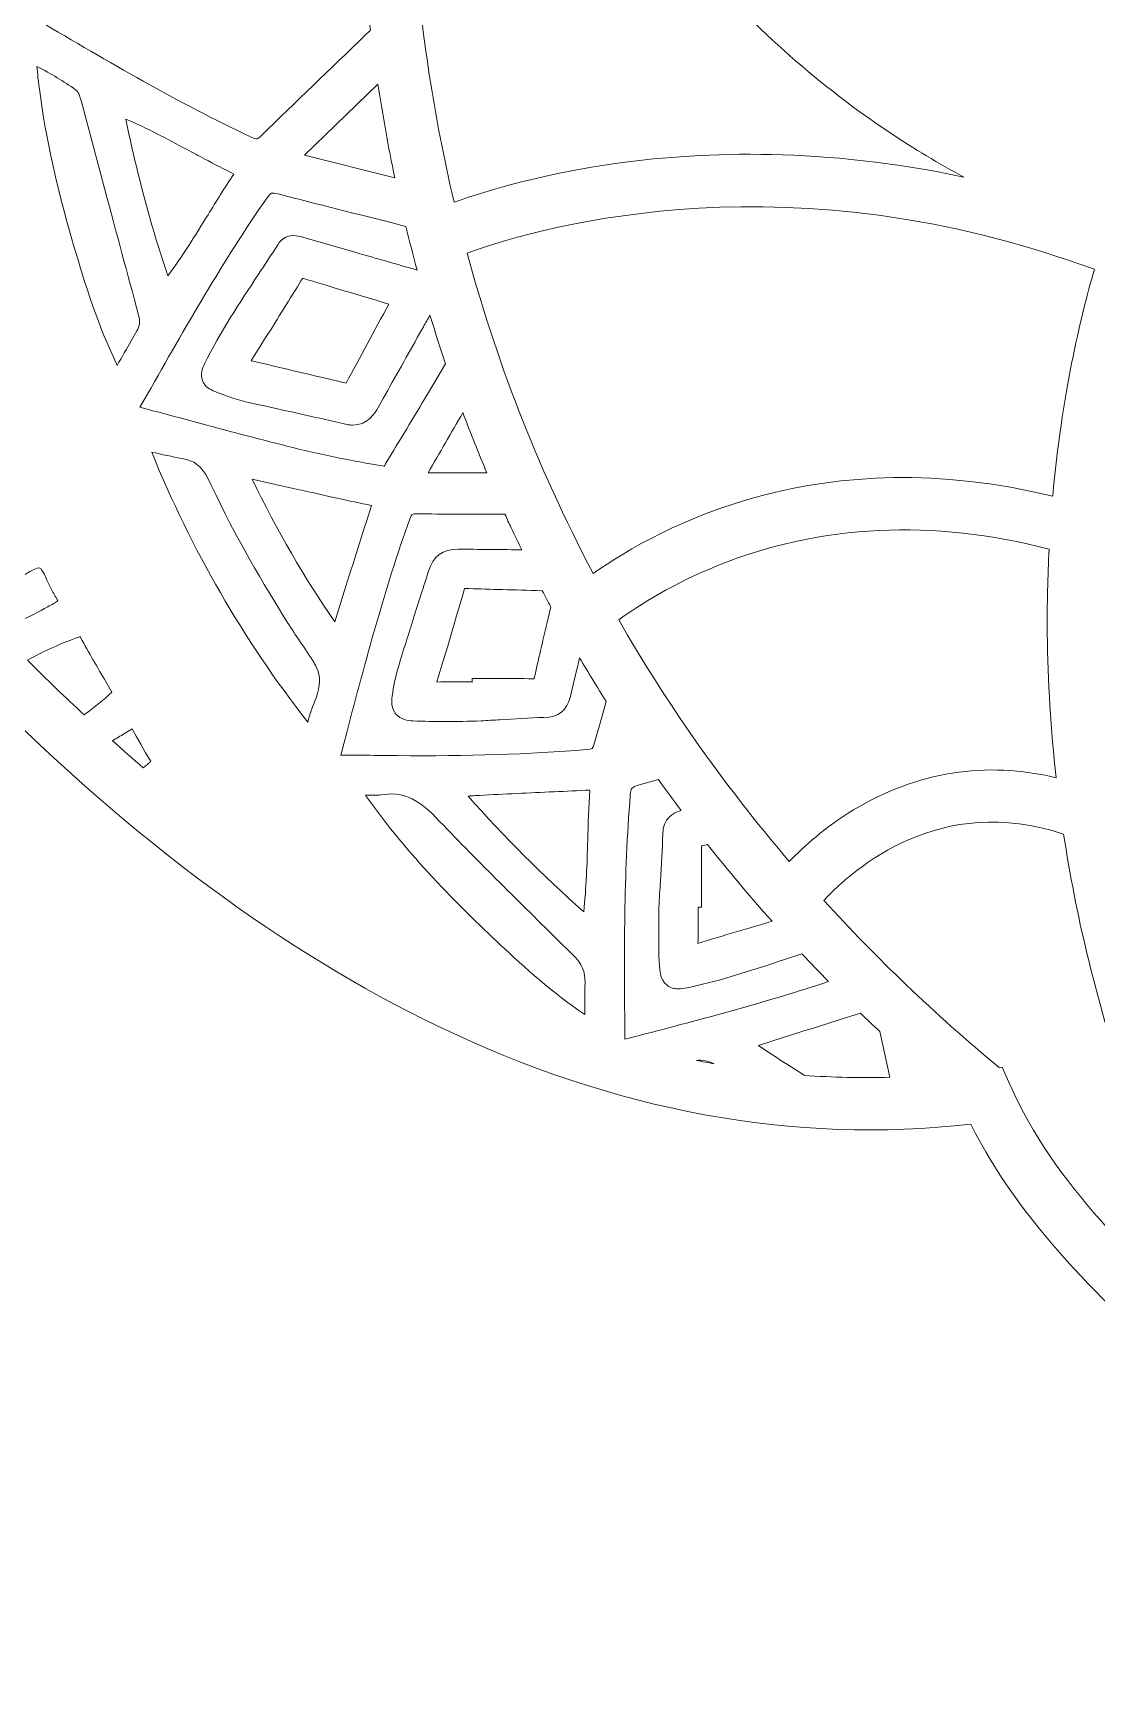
# Model space of a CAD drawing. Extents: x 126 to 8914, y -5970 to -48.
# Drawn here: x 1079 to 1402, y -5970 to -5467 of the extents above; entities that cross this region are included whole.
import ezdxf

# ---------------------------------------------------------------- set-up
doc = ezdxf.new("R2010")
doc.units = 0
doc.header["$MEASUREMENT"] = 0
doc.layers.add('Layer 1', color=7, linetype='Continuous')

# ---------------------------------------------------------------- blocks, each defined once
blk = doc.blocks.new('block 5')
at = {"layer": 'Layer 1', "lineweight": 0}
for points, knots in [([(2818.21, -4035.29), (2764.98, -4085.04), (2703.32, -4112.86), (2639.92, -4115.7), (2556.38, -4119.43), (2474.39, -4091.01), (2412.29, -4065.84), (2390.15, -4056.87), (2367.8, -4047.16), (2346.17, -4037.79), (2337.96, -4034.23), (2329.71, -4030.65), (2321.4, -4027.09), (2370.2, -4027.99), (2425.96, -4026.76), (2512.78, -3944.21), (2568.47, -3891.26), (2641.86, -3817.66), (2625.5, -3731.42), (2622.21, -3714.04), (2610.78, -3672.65), (2559.78, -3632.09), (2565.05, -3641.92), (2601.55, -3712.43), (2569.23, -3767.25), (2553.89, -3793.27), (2526.47, -3811.29), (2469.72, -3823.54), (2455.32, -3826.64), (2439.55, -3829), (2422.5, -3830.6), (2491.63, -3754.35), (2533.44, -3654.19), (2546.8, -3532.56), (2561.6, -3397.97), (2537.78, -3271.79), (2515.19, -3189.65), (2510.53, -3172.76), (2505.39, -3155.8), (2499.9, -3139.21), (2495.8, -3126.87), (2490.71, -3117.41), (2484.71, -3110.84), (2484.71, -3110.84), (2488.77, -3108.46), (2488.77, -3108.46), (2487.91, -3106.99), (2467.22, -3072.31), (2420.27, -3069.9), (2389.9, -3068.35), (2355.8, -3080.81), (2318.9, -3106.96), (2293.41, -3125.04), (2266.47, -3149.76), (2238.33, -3180.89), (2186.61, -3211.53), (2146.15, -3238.95), (2111.02, -3267.11), (2058.71, -3309.06), (2001.06, -3349.19), (1934.05, -3358.54), (1877.14, -3366.49), (1825.98, -3348.74), (1771.81, -3329.95), (1743.84, -3320.25), (1714.92, -3310.21), (1685.21, -3304.09), (1598.29, -3286.15), (1534.59, -3301.57), (1500, -3348.62), (1465.41, -3301.57), (1401.71, -3286.17), (1314.79, -3304.09), (1285.08, -3310.21), (1256.16, -3320.25), (1228.19, -3329.95), (1174.02, -3348.74), (1122.86, -3366.49), (1065.95, -3358.54), (998.94, -3349.19), (941.29, -3309.06), (888.98, -3267.11), (853.85, -3238.95), (813.4, -3211.53), (761.67, -3180.89), (733.53, -3149.76), (706.59, -3125.04), (681.1, -3106.96), (644.2, -3080.81), (610.1, -3068.34), (579.73, -3069.9), (532.78, -3072.31), (512.09, -3106.99), (511.23, -3108.46), (511.23, -3108.46), (515.29, -3110.84), (515.29, -3110.84), (509.29, -3117.41), (504.2, -3126.87), (500.12, -3139.21), (494.6, -3155.81), (489.45, -3172.78), (484.81, -3189.65), (462.22, -3271.79), (438.4, -3397.97), (453.2, -3532.56), (466.56, -3654.19), (508.37, -3754.35), (577.5, -3830.6), (560.45, -3829), (544.68, -3826.64), (530.28, -3823.54), (473.53, -3811.29), (446.11, -3793.27), (430.77, -3767.25), (398.45, -3712.43), (434.95, -3641.92), (440.22, -3632.09), (389.22, -3672.65), (377.79, -3714.04), (374.5, -3731.42), (358.14, -3817.66), (431.53, -3891.26), (487.22, -3944.21), (574.04, -4026.76), (629.8, -4027.99), (678.6, -4027.09), (670.29, -4030.65), (662.04, -4034.23), (653.83, -4037.79), (632.2, -4047.16), (609.85, -4056.87), (587.71, -4065.84), (525.61, -4091.01), (443.59, -4119.44), (360.08, -4115.7), (296.68, -4112.86), (235.02, -4085.04), (181.79, -4035.29), (181.79, -4035.29), (125.56, -3982.7), (125.56, -3982.7), (125.56, -3982.7), (169.91, -4045.63), (169.91, -4045.63), (219.46, -4115.9), (304.09, -4175.64), (385.53, -4197.81), (420.7, -4207.39), (457.65, -4212.84), (496.23, -4214.15), (485.34, -4225.21), (469.98, -4241.91), (452.74, -4264.03), (422.4, -4302.95), (380.42, -4366.57), (352.73, -4448.62), (321.59, -4540.91), (314.53, -4637.18), (331.76, -4734.74), (353.22, -4856.34), (412.66, -4980.18), (508.45, -5102.83), (508.45, -5102.83), (517.04, -5113.81), (517.04, -5113.81), (517.04, -5113.81), (522.08, -5100.8), (522.08, -5100.8), (522.28, -5100.26), (543.72, -5046.12), (606.97, -4986), (618.24, -4975.3), (631.32, -4963.97), (646.37, -4952.46), (644.61, -4982.41), (643.28, -5045.33), (654.68, -5125.3), (663.93, -5190.25), (679.74, -5252.83), (701.65, -5311.3), (729.05, -5384.39), (766.12, -5451.24), (811.85, -5510), (813.74, -5512.77), (839.32, -5550.81), (859.18, -5606.87), (878.01, -5659.98), (895.42, -5740.7), (871.56, -5823.61), (871.56, -5823.61), (865.31, -5845.39), (865.31, -5845.39), (865.31, -5845.39), (883.77, -5832.24), (883.77, -5832.24), (885.33, -5831.13), (922.61, -5804.27), (953.85, -5755.29), (978.49, -5716.64), (1002.96, -5657.53), (992.58, -5583.6), (993.17, -5584.35), (993.72, -5585.04), (994.23, -5585.72), (1015.9, -5614.87), (1039.45, -5642.28), (1064.19, -5667.18), (1108.9, -5712.2), (1155.06, -5746.33), (1201.41, -5768.67), (1255.37, -5794.66), (1309.82, -5804.7), (1363.33, -5798.49), (1378.55, -5829.06), (1404.02, -5852.77), (1428.69, -5875.76), (1454.89, -5900.15), (1479.63, -5923.18), (1492.73, -5953.46), (1492.73, -5953.46), (1500, -5970.23), (1500, -5970.23), (1500, -5970.23), (1507.27, -5953.46), (1507.27, -5953.46), (1520.37, -5923.18), (1545.11, -5900.15), (1571.31, -5875.76), (1595.98, -5852.77), (1621.45, -5829.06), (1636.67, -5798.49), (1690.18, -5804.7), (1744.63, -5794.66), (1798.59, -5768.67), (1844.94, -5746.33), (1891.12, -5712.2), (1935.81, -5667.18), (1960.55, -5642.28), (1984.1, -5614.88), (2005.77, -5585.74), (2006.28, -5585.06), (2006.83, -5584.35), (2007.42, -5583.6), (1997.04, -5657.53), (2021.51, -5716.64), (2046.15, -5755.29), (2077.39, -5804.27), (2114.67, -5831.13), (2116.23, -5832.24), (2116.23, -5832.24), (2134.69, -5845.39), (2134.69, -5845.39), (2134.69, -5845.39), (2128.44, -5823.61), (2128.44, -5823.61), (2104.58, -5740.7), (2121.99, -5659.98), (2140.82, -5606.87), (2160.7, -5550.77), (2186.28, -5512.73), (2188.15, -5510), (2233.88, -5451.24), (2270.95, -5384.39), (2298.34, -5311.3), (2320.26, -5252.83), (2336.07, -5190.25), (2345.32, -5125.3), (2356.72, -5045.33), (2355.39, -4982.41), (2353.63, -4952.46), (2368.68, -4963.97), (2381.76, -4975.3), (2393.03, -4986), (2456.28, -5046.12), (2477.72, -5100.26), (2477.92, -5100.8), (2477.92, -5100.8), (2482.94, -5113.84), (2482.94, -5113.84), (2482.94, -5113.84), (2491.55, -5102.83), (2491.55, -5102.83), (2587.34, -4980.18), (2646.78, -4856.34), (2668.24, -4734.74), (2685.47, -4637.18), (2678.41, -4540.91), (2647.27, -4448.62), (2619.58, -4366.57), (2577.6, -4302.95), (2547.26, -4264.03), (2530.02, -4241.91), (2514.66, -4225.21), (2503.77, -4214.15), (2542.35, -4212.84), (2579.3, -4207.39), (2614.47, -4197.81), (2695.91, -4175.64), (2780.54, -4115.9), (2830.09, -4045.63), (2830.09, -4045.63), (2874.44, -3982.7), (2874.44, -3982.7), (2874.44, -3982.7), (2818.21, -4035.29), (2818.21, -4035.29)], [0, 0, 0, 0, 1, 1, 1, 2, 2, 2, 3, 3, 3, 4, 4, 4, 5, 5, 5, 6, 6, 6, 7, 7, 7, 8, 8, 8, 9, 9, 9, 10, 10, 10, 11, 11, 11, 12, 12, 12, 13, 13, 13, 14, 14, 14, 15, 15, 15, 16, 16, 16, 17, 17, 17, 18, 18, 18, 19, 19, 19, 20, 20, 20, 21, 21, 21, 22, 22, 22, 23, 23, 23, 24, 24, 24, 25, 25, 25, 26, 26, 26, 27, 27, 27, 28, 28, 28, 29, 29, 29, 30, 30, 30, 31, 31, 31, 32, 32, 32, 33, 33, 33, 34, 34, 34, 35, 35, 35, 36, 36, 36, 37, 37, 37, 38, 38, 38, 39, 39, 39, 40, 40, 40, 41, 41, 41, 42, 42, 42, 43, 43, 43, 44, 44, 44, 45, 45, 45, 46, 46, 46, 47, 47, 47, 48, 48, 48, 49, 49, 49, 50, 50, 50, 51, 51, 51, 52, 52, 52, 53, 53, 53, 54, 54, 54, 55, 55, 55, 56, 56, 56, 57, 57, 57, 58, 58, 58, 59, 59, 59, 60, 60, 60, 61, 61, 61, 62, 62, 62, 63, 63, 63, 64, 64, 64, 65, 65, 65, 66, 66, 66, 67, 67, 67, 68, 68, 68, 69, 69, 69, 70, 70, 70, 71, 71, 71, 72, 72, 72, 73, 73, 73, 74, 74, 74, 75, 75, 75, 76, 76, 76, 77, 77, 77, 78, 78, 78, 79, 79, 79, 80, 80, 80, 81, 81, 81, 82, 82, 82, 83, 83, 83, 84, 84, 84, 85, 85, 85, 86, 86, 86, 87, 87, 87, 88, 88, 88, 89, 89, 89, 90, 90, 90, 91, 91, 91, 92, 92, 92, 93, 93, 93, 94, 94, 94, 95, 95, 95, 96, 96, 96, 97, 97, 97, 98, 98, 98, 99, 99, 99, 100, 100, 100, 101, 101, 101, 102, 102, 102, 102]), ([(1080.63, -5463.66), (1080.63, -5463.66), (1079.72, -5463.12), (1079.72, -5463.12), (1079.72, -5463.12), (1083.63, -5459.17), (1083.63, -5459.17), (1099.51, -5443.15), (1115.91, -5426.57), (1133.39, -5411.77), (1134.87, -5410.52), (1135.08, -5410.57), (1136.52, -5411.38), (1149.47, -5418.69), (1162.34, -5425.83), (1176.6, -5433.73), (1176.6, -5433.73), (1178.34, -5434.69), (1178.34, -5434.69), (1178.53, -5437.81), (1178.74, -5440.96), (1178.99, -5444.13), (1179.58, -5451.65), (1180.32, -5459.1), (1181.21, -5466.53), (1181.21, -5466.53), (1179.53, -5468.14), (1179.53, -5468.14), (1168.94, -5478.32), (1158.57, -5488.29), (1148.15, -5498.44), (1146.87, -5499.71), (1146.67, -5499.74), (1144.99, -5498.95), (1122.84, -5488.55), (1101.38, -5475.9), (1080.63, -5463.66)], [0, 0, 0, 0, 1, 1, 1, 2, 2, 2, 3, 3, 3, 4, 4, 4, 5, 5, 5, 6, 6, 6, 7, 7, 7, 8, 8, 8, 9, 9, 9, 10, 10, 10, 11, 11, 11, 12, 12, 12, 12]), ([(1280.95, -5446.68), (1298.31, -5466.46), (1317.67, -5483.54), (1338.92, -5497.71), (1346.15, -5502.54), (1353.61, -5506.97), (1361.27, -5511.12), (1318.91, -5502.07), (1282.64, -5503.28), (1256.98, -5506.8), (1234.58, -5509.85), (1217.35, -5514.9), (1206.58, -5518.7), (1200.28, -5492.03), (1196.69, -5466.86), (1194.87, -5444.1), (1208.35, -5439.85), (1242.1, -5432.34), (1280.95, -5446.68)], [0, 0, 0, 0, 1, 1, 1, 2, 2, 2, 3, 3, 3, 4, 4, 4, 5, 5, 5, 6, 6, 6, 6]), ([(1110.35, -5557.8), (1110.35, -5557.8), (1108.64, -5560.75), (1108.64, -5560.75), (1107.23, -5563.2), (1105.78, -5565.72), (1104.37, -5568.25), (1098.59, -5556.23), (1094.6, -5543.62), (1091.15, -5531.73), (1085.48, -5512.17), (1082.03, -5495.99), (1080.32, -5480.81), (1080.21, -5479.68), (1080.09, -5478.61), (1080.02, -5477.5), (1084.35, -5479.78), (1088.14, -5481.98), (1091.74, -5484.61), (1092.54, -5485.21), (1092.97, -5486.3), (1093.4, -5487.87), (1093.4, -5487.87), (1100.73, -5515.27), (1100.73, -5515.27), (1104.1, -5527.85), (1107.47, -5540.45), (1110.86, -5553.04), (1111.35, -5554.86), (1111.19, -5556.31), (1110.35, -5557.8)], [0, 0, 0, 0, 1, 1, 1, 2, 2, 2, 3, 3, 3, 4, 4, 4, 5, 5, 5, 6, 6, 6, 7, 7, 7, 8, 8, 8, 9, 9, 9, 10, 10, 10, 10]), ([(1183.47, -5482.88), (1184.93, -5492.44), (1186.62, -5501.94), (1188.58, -5511.31), (1188.58, -5511.31), (1161.15, -5504.46), (1161.15, -5504.46), (1161.15, -5504.46), (1183.47, -5482.88), (1183.47, -5482.88)], [0, 0, 0, 0, 1, 1, 1, 2, 2, 2, 3, 3, 3, 3]), ([(1109.64, -5505.63), (1108.69, -5501.61), (1107.8, -5497.57), (1106.97, -5493.47), (1113.52, -5496.29), (1119.55, -5499.52), (1125.41, -5502.67), (1127.26, -5503.66), (1129.1, -5504.65), (1130.95, -5505.63), (1133.8, -5507.13), (1136.74, -5508.67), (1139.73, -5510.17), (1137.01, -5514.25), (1134.41, -5518.45), (1131.91, -5522.53), (1128.08, -5528.74), (1124.16, -5535.15), (1119.72, -5541.07), (1115.81, -5529.4), (1112.47, -5517.67), (1109.64, -5505.63)], [0, 0, 0, 0, 1, 1, 1, 2, 2, 2, 3, 3, 3, 4, 4, 4, 5, 5, 5, 6, 6, 6, 7, 7, 7, 7]), ([(1210.51, -5534.17), (1235.99, -5525.05), (1309.47, -5505.33), (1400.83, -5539.08), (1396.51, -5553.91), (1390.95, -5577.56), (1388.21, -5607.98), (1318.34, -5590.76), (1269.49, -5616.74), (1248.78, -5631.44), (1231.24, -5598.23), (1218.96, -5565.34), (1210.51, -5534.17)], [0, 0, 0, 0, 1, 1, 1, 2, 2, 2, 3, 3, 3, 4, 4, 4, 4]), ([(1155.8, -5592.72), (1146.68, -5590.43), (1137.45, -5587.94), (1128.51, -5585.55), (1122.76, -5584.02), (1117.02, -5582.46), (1111.27, -5580.96), (1111.27, -5580.96), (1113.57, -5576.94), (1113.57, -5576.94), (1124.85, -5557.03), (1136.55, -5536.45), (1149.85, -5517.37), (1150.94, -5515.81), (1151.23, -5515.71), (1153.17, -5516.22), (1164.95, -5519.24), (1177.11, -5522.33), (1190.32, -5525.65), (1190.32, -5525.65), (1191.94, -5526.06), (1191.94, -5526.06), (1193.02, -5530.5), (1194.16, -5534.93), (1195.34, -5539.31), (1189.18, -5537.54), (1183.03, -5535.78), (1176.85, -5534.01), (1171.22, -5532.39), (1165.57, -5530.78), (1159.92, -5529.15), (1156.24, -5528.09), (1154.19, -5529.91), (1153.09, -5531.62), (1151.16, -5534.63), (1149.2, -5537.62), (1147.22, -5540.6), (1141.51, -5549.25), (1135.6, -5558.2), (1130.87, -5567.79), (1130.2, -5569.15), (1129.52, -5570.96), (1130.24, -5572.86), (1130.95, -5574.76), (1132.69, -5575.66), (1133.94, -5576.16), (1137.58, -5577.67), (1141.28, -5578.82), (1145.23, -5579.71), (1152.1, -5581.23), (1158.98, -5582.77), (1165.85, -5584.3), (1165.85, -5584.3), (1174.51, -5586.25), (1174.51, -5586.25), (1174.51, -5586.25), (1174.92, -5586.31), (1174.92, -5586.31), (1175.21, -5586.34), (1175.51, -5586.36), (1175.78, -5586.36), (1180.54, -5586.36), (1182.68, -5582.53), (1183.52, -5581.04), (1183.52, -5581.04), (1185.05, -5578.3), (1185.05, -5578.3), (1188.74, -5571.73), (1192.43, -5565.16), (1196.1, -5558.58), (1196.5, -5557.88), (1196.88, -5557.2), (1197.27, -5556.5), (1197.94, -5555.35), (1198.6, -5554.18), (1199.25, -5552.96), (1200.76, -5557.94), (1202.32, -5562.9), (1203.99, -5567.82), (1203.99, -5567.82), (1198.49, -5576.96), (1198.49, -5576.96), (1194.3, -5583.97), (1190.09, -5590.96), (1185.88, -5597.96), (1185.72, -5598.23), (1185.56, -5598.52), (1185.4, -5598.82), (1185.4, -5598.83), (1185.4, -5598.83), (1185.39, -5598.85), (1175.48, -5597.25), (1165.52, -5595.18), (1155.8, -5592.72)], [0, 0, 0, 0, 1, 1, 1, 2, 2, 2, 3, 3, 3, 4, 4, 4, 5, 5, 5, 6, 6, 6, 7, 7, 7, 8, 8, 8, 9, 9, 9, 10, 10, 10, 11, 11, 11, 12, 12, 12, 13, 13, 13, 14, 14, 14, 15, 15, 15, 16, 16, 16, 17, 17, 17, 18, 18, 18, 19, 19, 19, 20, 20, 20, 21, 21, 21, 22, 22, 22, 23, 23, 23, 24, 24, 24, 25, 25, 25, 26, 26, 26, 27, 27, 27, 28, 28, 28, 29, 29, 29, 30, 30, 30, 31, 31, 31, 31]), ([(1186.79, -5549.65), (1182.33, -5557.82), (1177.93, -5566), (1173.81, -5573.68), (1173.81, -5573.68), (1167.01, -5572.05), (1167.01, -5572.05), (1159.63, -5570.29), (1152.32, -5568.55), (1145, -5566.82), (1148.83, -5560.78), (1152.65, -5554.67), (1156.34, -5548.73), (1157.79, -5546.39), (1159.24, -5544.05), (1160.64, -5541.77), (1168.64, -5544.24), (1177.22, -5546.82), (1186.79, -5549.65)], [0, 0, 0, 0, 1, 1, 1, 2, 2, 2, 3, 3, 3, 4, 4, 4, 5, 5, 5, 6, 6, 6, 6]), ([(1209.24, -5582.59), (1211.54, -5588.72), (1213.96, -5594.8), (1216.49, -5600.83), (1216.49, -5600.83), (1198.67, -5600.83), (1198.67, -5600.83), (1202.15, -5594.8), (1205.68, -5588.73), (1209.24, -5582.59)], [0, 0, 0, 0, 1, 1, 1, 2, 2, 2, 3, 3, 3, 3]), ([(1114.83, -5594.56), (1118.03, -5595.3), (1121.02, -5595.94), (1123.97, -5596.55), (1123.97, -5596.55), (1125.42, -5596.85), (1125.42, -5596.85), (1128.53, -5597.52), (1130.69, -5599.73), (1132.89, -5604.55), (1140.13, -5620.25), (1149.03, -5635.03), (1155.96, -5646.16), (1157.22, -5648.19), (1158.57, -5650.18), (1159.87, -5652.1), (1161.29, -5654.2), (1162.77, -5656.37), (1164.08, -5658.53), (1164.33, -5658.94), (1164.55, -5659.35), (1164.74, -5659.78), (1166.11, -5662.67), (1166.07, -5665.7), (1164.68, -5669.15), (1163.7, -5671.54), (1162.92, -5673.98), (1162.15, -5676.52), (1142.49, -5651.24), (1126.94, -5624.32), (1114.83, -5594.56)], [0, 0, 0, 0, 1, 1, 1, 2, 2, 2, 3, 3, 3, 4, 4, 4, 5, 5, 5, 6, 6, 6, 7, 7, 7, 8, 8, 8, 9, 9, 9, 10, 10, 10, 10]), ([(1145.29, -5602.77), (1145.29, -5602.77), (1153.69, -5604.66), (1153.69, -5604.66), (1156.15, -5605.2), (1158.6, -5605.75), (1161.06, -5606.3), (1167.75, -5607.81), (1174.67, -5609.37), (1181.51, -5610.77), (1181.51, -5610.77), (1181.52, -5610.77), (1181.52, -5610.77), (1178.71, -5619.47), (1175.97, -5628.18), (1173.23, -5636.9), (1173.23, -5636.9), (1170.35, -5646.08), (1170.35, -5646.08), (1161.23, -5632.83), (1152.81, -5618.27), (1145.29, -5602.77)], [0, 0, 0, 0, 1, 1, 1, 2, 2, 2, 3, 3, 3, 4, 4, 4, 5, 5, 5, 6, 6, 6, 7, 7, 7, 7]), ([(1250.67, -5677.51), (1250.14, -5679.37), (1249.61, -5681.23), (1249.08, -5683.09), (1248.67, -5684.6), (1248.5, -5684.74), (1246.82, -5684.87), (1229.41, -5686.29), (1210.62, -5686.88), (1189.33, -5686.69), (1187.49, -5686.67), (1185.67, -5686.64), (1183.85, -5686.62), (1179.96, -5686.58), (1176.06, -5686.51), (1172.18, -5686.53), (1172.18, -5686.53), (1173.99, -5679.67), (1173.99, -5679.67), (1179.64, -5658.24), (1185.5, -5636.05), (1193.14, -5614.87), (1193.71, -5613.28), (1193.85, -5613.28), (1195.11, -5613.3), (1203.38, -5613.4), (1211.54, -5613.4), (1220.56, -5613.38), (1220.56, -5613.38), (1221.98, -5613.38), (1221.98, -5613.38), (1222.62, -5614.77), (1223.23, -5616.18), (1223.88, -5617.57), (1224.93, -5619.81), (1226.02, -5622.01), (1227.1, -5624.21), (1227.1, -5624.21), (1226.27, -5624.21), (1226.27, -5624.21), (1220.12, -5624.14), (1213.96, -5624.1), (1207.8, -5623.99), (1203.16, -5623.94), (1200.14, -5626.19), (1198.79, -5630.73), (1198.11, -5633.02), (1197.34, -5635.37), (1196.59, -5637.63), (1195.77, -5640.12), (1194.93, -5642.66), (1194.17, -5645.24), (1193.54, -5647.43), (1192.81, -5649.66), (1192.11, -5651.8), (1190.36, -5657.18), (1188.55, -5662.74), (1187.78, -5668.64), (1187.57, -5670.14), (1187.48, -5672.36), (1188.93, -5674.07), (1190.36, -5675.78), (1192.49, -5676.08), (1194.2, -5676.14), (1197.37, -5676.29), (1200.61, -5676.35), (1203.95, -5676.35), (1207.44, -5676.35), (1211.03, -5676.27), (1214.81, -5676.13), (1216.71, -5676.02), (1218.61, -5675.91), (1220.51, -5675.78), (1224.88, -5675.51), (1229.39, -5675.21), (1233.81, -5675.12), (1238.37, -5675.02), (1240.85, -5673.04), (1241.85, -5668.7), (1242.78, -5664.65), (1243.75, -5660.65), (1244.65, -5657.02), (1247.26, -5661.47), (1249.94, -5665.89), (1252.69, -5670.27), (1252.69, -5670.27), (1250.67, -5677.51), (1250.67, -5677.51)], [0, 0, 0, 0, 1, 1, 1, 2, 2, 2, 3, 3, 3, 4, 4, 4, 5, 5, 5, 6, 6, 6, 7, 7, 7, 8, 8, 8, 9, 9, 9, 10, 10, 10, 11, 11, 11, 12, 12, 12, 13, 13, 13, 14, 14, 14, 15, 15, 15, 16, 16, 16, 17, 17, 17, 18, 18, 18, 19, 19, 19, 20, 20, 20, 21, 21, 21, 22, 22, 22, 23, 23, 23, 24, 24, 24, 25, 25, 25, 26, 26, 26, 27, 27, 27, 28, 28, 28, 29, 29, 29, 29]), ([(1286.81, -5628.91), (1318.05, -5616.42), (1351.77, -5614.82), (1387.09, -5624.05), (1386.68, -5632.17), (1386.45, -5640.67), (1386.55, -5649.57), (1386.68, -5664.19), (1387.59, -5678.82), (1389.22, -5693.41), (1368.01, -5688.24), (1346.91, -5691.55), (1327.77, -5703.18), (1319.15, -5708.42), (1312.58, -5714.34), (1308.27, -5718.79), (1287.65, -5694.66), (1270.58, -5670.03), (1256.51, -5645.48), (1262.92, -5640.83), (1273.18, -5634.35), (1286.81, -5628.91)], [0, 0, 0, 0, 1, 1, 1, 2, 2, 2, 3, 3, 3, 4, 4, 4, 5, 5, 5, 6, 6, 6, 7, 7, 7, 7]), ([(1069.47, -5648.62), (1069.47, -5648.62), (1068.61, -5649.06), (1068.61, -5649.06), (1065.81, -5646.15), (1063.01, -5643.2), (1060.24, -5640.23), (1064.21, -5637.73), (1068.61, -5635.4), (1073.68, -5633.14), (1074.77, -5632.66), (1075.8, -5632.04), (1076.78, -5631.46), (1078.17, -5630.62), (1080.09, -5629.46), (1080.88, -5629.76), (1081.57, -5630.02), (1082.46, -5632.07), (1083.06, -5633.44), (1083.52, -5634.51), (1084.01, -5635.64), (1084.63, -5636.68), (1085.25, -5637.73), (1085.99, -5638.98), (1086.34, -5639.74), (1085.67, -5640.2), (1084.46, -5640.86), (1083.35, -5641.48), (1080.63, -5643), (1077.76, -5644.44), (1074.99, -5645.81), (1073.14, -5646.73), (1071.29, -5647.65), (1069.47, -5648.62)], [0, 0, 0, 0, 1, 1, 1, 2, 2, 2, 3, 3, 3, 4, 4, 4, 5, 5, 5, 6, 6, 6, 7, 7, 7, 8, 8, 8, 9, 9, 9, 10, 10, 10, 11, 11, 11, 11]), ([(1235.91, -5641.54), (1235.91, -5641.54), (1235.11, -5644.93), (1235.11, -5644.93), (1233.43, -5652.05), (1232.08, -5657.86), (1230.9, -5663.18), (1230.9, -5663.24), (1230.88, -5663.29), (1230.86, -5663.34), (1230.77, -5663.35), (1230.66, -5663.35), (1230.5, -5663.35), (1226.84, -5663.29), (1223.2, -5663.31), (1219.55, -5663.32), (1219.55, -5663.32), (1212.09, -5663.32), (1212.09, -5663.32), (1212.09, -5663.32), (1212.09, -5664.34), (1212.09, -5664.34), (1211.71, -5664.34), (1211.33, -5664.32), (1210.95, -5664.32), (1207.8, -5664.32), (1204.54, -5664.29), (1201.31, -5664.35), (1204.33, -5654.6), (1207.18, -5644.79), (1209.64, -5636.32), (1209.68, -5636.14), (1209.73, -5636.03), (1209.76, -5635.94), (1209.83, -5635.92), (1209.91, -5635.92), (1210, -5635.94), (1216.25, -5636.17), (1223.12, -5636.36), (1231.61, -5636.57), (1231.61, -5636.57), (1233.33, -5636.62), (1233.33, -5636.62), (1234.2, -5638.26), (1235.04, -5639.91), (1235.91, -5641.54)], [0, 0, 0, 0, 1, 1, 1, 2, 2, 2, 3, 3, 3, 4, 4, 4, 5, 5, 5, 6, 6, 6, 7, 7, 7, 8, 8, 8, 9, 9, 9, 10, 10, 10, 11, 11, 11, 12, 12, 12, 13, 13, 13, 14, 14, 14, 15, 15, 15, 15]), ([(1094.82, -5673.93), (1094.82, -5673.93), (1094.32, -5674.31), (1094.32, -5674.31), (1088.59, -5668.97), (1082.86, -5663.45), (1077.14, -5657.73), (1082.22, -5654.9), (1087.45, -5652.54), (1092.7, -5650.72), (1092.88, -5650.66), (1093, -5650.63), (1093.1, -5650.6), (1093.15, -5650.67), (1093.21, -5650.77), (1093.27, -5650.88), (1095.74, -5655.44), (1098.4, -5659.97), (1100.97, -5664.34), (1100.97, -5664.34), (1102.77, -5667.41), (1102.77, -5667.41), (1100.3, -5669.7), (1097.63, -5671.9), (1094.82, -5673.93)], [0, 0, 0, 0, 1, 1, 1, 2, 2, 2, 3, 3, 3, 4, 4, 4, 5, 5, 5, 6, 6, 6, 7, 7, 7, 8, 8, 8, 8]), ([(1114.61, -5688.41), (1114.53, -5688.49), (1114.42, -5688.59), (1114.29, -5688.7), (1113.96, -5688.98), (1113.63, -5689.27), (1113.3, -5689.54), (1113.3, -5689.54), (1112.27, -5690.37), (1112.27, -5690.37), (1109.15, -5687.7), (1106.05, -5684.96), (1102.93, -5682.18), (1104.13, -5681.45), (1105.34, -5680.73), (1106.54, -5680.01), (1106.54, -5680.01), (1108.9, -5678.58), (1108.9, -5678.58), (1110.4, -5681.37), (1112.38, -5684.96), (1114.61, -5688.4), (1114.61, -5688.41), (1114.61, -5688.41), (1114.61, -5688.41)], [0, 0, 0, 0, 1, 1, 1, 2, 2, 2, 3, 3, 3, 4, 4, 4, 5, 5, 5, 6, 6, 6, 7, 7, 7, 8, 8, 8, 8]), ([(1258.42, -5772.77), (1258.12, -5746.59), (1258.04, -5722.92), (1260.02, -5698.7), (1260.1, -5697.64), (1260.21, -5697.02), (1260.56, -5696.61), (1260.89, -5696.18), (1261.46, -5695.96), (1262.46, -5695.69), (1262.46, -5695.69), (1268.6, -5693.97), (1268.6, -5693.97), (1270.85, -5697.12), (1273.15, -5700.24), (1275.47, -5703.32), (1272.97, -5704.02), (1269.98, -5705.6), (1269.87, -5710.61), (1269.76, -5715.04), (1269.49, -5719.6), (1269.16, -5724.88), (1269.01, -5727.29), (1268.86, -5729.87), (1268.7, -5732.72), (1268.7, -5732.72), (1268.7, -5732.89), (1268.7, -5732.89), (1268.7, -5733.69), (1268.68, -5734.67), (1268.68, -5735.77), (1268.65, -5738.89), (1268.62, -5743.17), (1268.73, -5747.44), (1268.84, -5751.78), (1268.92, -5754.64), (1271.17, -5756.37), (1272.18, -5757.16), (1273.34, -5757.46), (1274.65, -5757.46), (1276.25, -5757.46), (1278.12, -5757.02), (1280.3, -5756.5), (1289.23, -5754.39), (1298.03, -5751.49), (1306.51, -5748.68), (1306.51, -5748.68), (1312.1, -5746.84), (1312.1, -5746.84), (1314.76, -5749.67), (1317.45, -5752.46), (1320.18, -5755.24), (1301.31, -5761.51), (1281.74, -5766.66), (1262.81, -5771.63), (1262.81, -5771.63), (1258.42, -5772.77), (1258.42, -5772.77)], [0, 0, 0, 0, 1, 1, 1, 2, 2, 2, 3, 3, 3, 4, 4, 4, 5, 5, 5, 6, 6, 6, 7, 7, 7, 8, 8, 8, 9, 9, 9, 10, 10, 10, 11, 11, 11, 12, 12, 12, 13, 13, 13, 14, 14, 14, 15, 15, 15, 16, 16, 16, 17, 17, 17, 18, 18, 18, 19, 19, 19, 19]), ([(1246.22, -5765.27), (1236.53, -5758.71), (1227.86, -5750.92), (1220.58, -5744.08), (1207.55, -5731.83), (1192.54, -5716.94), (1180.04, -5699.16), (1179.94, -5699.02), (1179.83, -5698.88), (1179.72, -5698.72), (1180.02, -5698.72), (1180.3, -5698.72), (1180.61, -5698.69), (1180.91, -5698.65), (1181.22, -5698.64), (1181.57, -5698.64), (1181.9, -5698.64), (1182.25, -5698.65), (1182.62, -5698.65), (1183.01, -5698.67), (1183.41, -5698.67), (1183.79, -5698.67), (1183.79, -5698.67), (1184.36, -5698.62), (1184.36, -5698.62), (1190.53, -5697.51), (1195.37, -5699.49), (1201.07, -5705.46), (1212.99, -5717.97), (1225.5, -5730.28), (1237.59, -5742.19), (1237.59, -5742.19), (1242.72, -5747.25), (1242.72, -5747.25), (1245.29, -5749.77), (1246.39, -5752.36), (1246.31, -5755.64), (1246.23, -5758.63), (1246.16, -5761.94), (1246.22, -5765.27)], [0, 0, 0, 0, 1, 1, 1, 2, 2, 2, 3, 3, 3, 4, 4, 4, 5, 5, 5, 6, 6, 6, 7, 7, 7, 8, 8, 8, 9, 9, 9, 10, 10, 10, 11, 11, 11, 12, 12, 12, 13, 13, 13, 13]), ([(1247.11, -5712.49), (1246.9, -5719.58), (1246.69, -5726.89), (1245.89, -5734.05), (1233.3, -5722.87), (1221.76, -5711.33), (1210.84, -5698.97), (1211.55, -5698.91), (1212.28, -5698.88), (1213.04, -5698.83), (1213.04, -5698.83), (1214.27, -5698.76), (1214.27, -5698.76), (1221.81, -5698.32), (1229.49, -5697.97), (1236.91, -5697.66), (1240.52, -5697.48), (1244.15, -5697.32), (1247.77, -5697.15), (1247.41, -5702.29), (1247.26, -5707.47), (1247.11, -5712.49)], [0, 0, 0, 0, 1, 1, 1, 2, 2, 2, 3, 3, 3, 4, 4, 4, 5, 5, 5, 6, 6, 6, 7, 7, 7, 7]), ([(1439.48, -5864.17), (1413.4, -5839.89), (1388.77, -5816.93), (1375.26, -5786.68), (1375.26, -5786.68), (1372.84, -5781.25), (1372.84, -5781.25), (1372.84, -5781.25), (1371.97, -5781.38), (1371.97, -5781.38), (1352.17, -5764.93), (1334.52, -5747.95), (1318.77, -5730.66), (1328.01, -5720.69), (1354.18, -5697.99), (1391.5, -5710.53), (1395.22, -5734.95), (1401.03, -5759.2), (1408.93, -5783.12), (1419.13, -5814), (1432.8, -5844.32), (1449.8, -5873.82), (1446.37, -5870.58), (1442.92, -5867.37), (1439.48, -5864.17)], [0, 0, 0, 0, 1, 1, 1, 2, 2, 2, 3, 3, 3, 4, 4, 4, 5, 5, 5, 6, 6, 6, 7, 7, 7, 8, 8, 8, 8]), ([(1280.62, -5733.89), (1280.62, -5733.49), (1280.62, -5733.1), (1280.6, -5732.72), (1280.6, -5732.72), (1281.65, -5732.72), (1281.65, -5732.72), (1281.65, -5732.72), (1281.65, -5725.18), (1281.65, -5725.18), (1281.66, -5721.62), (1281.68, -5717.95), (1281.61, -5714.31), (1281.61, -5714.31), (1281.61, -5714.12), (1281.61, -5714.12), (1281.68, -5714.1), (1281.77, -5714.09), (1281.87, -5714.06), (1281.87, -5714.06), (1283.43, -5713.64), (1283.43, -5713.64), (1289.7, -5721.56), (1296.22, -5729.35), (1303.03, -5736.96), (1296.19, -5738.94), (1288.37, -5741.24), (1280.57, -5743.69), (1280.65, -5740.4), (1280.63, -5737.09), (1280.62, -5733.89)], [0, 0, 0, 0, 1, 1, 1, 2, 2, 2, 3, 3, 3, 4, 4, 4, 5, 5, 5, 6, 6, 6, 7, 7, 7, 8, 8, 8, 9, 9, 9, 10, 10, 10, 10]), ([(1312.81, -5783.71), (1312.81, -5783.71), (1307.7, -5780.46), (1307.7, -5780.46), (1304.6, -5778.47), (1301.7, -5776.55), (1298.88, -5774.64), (1307.26, -5771.96), (1315.65, -5769.33), (1324.04, -5766.71), (1324.04, -5766.71), (1329.88, -5764.87), (1329.88, -5764.87), (1331.79, -5766.74), (1333.77, -5768.57), (1335.74, -5770.43), (1335.74, -5770.43), (1338.81, -5784.32), (1338.81, -5784.32), (1330.15, -5784.56), (1321.47, -5784.36), (1312.81, -5783.71)], [0, 0, 0, 0, 1, 1, 1, 2, 2, 2, 3, 3, 3, 4, 4, 4, 5, 5, 5, 6, 6, 6, 7, 7, 7, 7]), ([(1280.08, -5779.2), (1281.87, -5778.93), (1283.61, -5779.32), (1285.43, -5780.21), (1283.64, -5779.88), (1281.87, -5779.56), (1280.08, -5779.2)], [0, 0, 0, 0, 1, 1, 1, 2, 2, 2, 2])]:
    blk.add_open_spline(points, degree=3, knots=knots, dxfattribs=at)

msp = doc.modelspace()

# ---------------------------------------------------------------- block references
at = {"layer": 'Layer 1'}
msp.add_blockref('block 5', (0, 0), dxfattribs=at)

doc.saveas('drawing.dxf')
